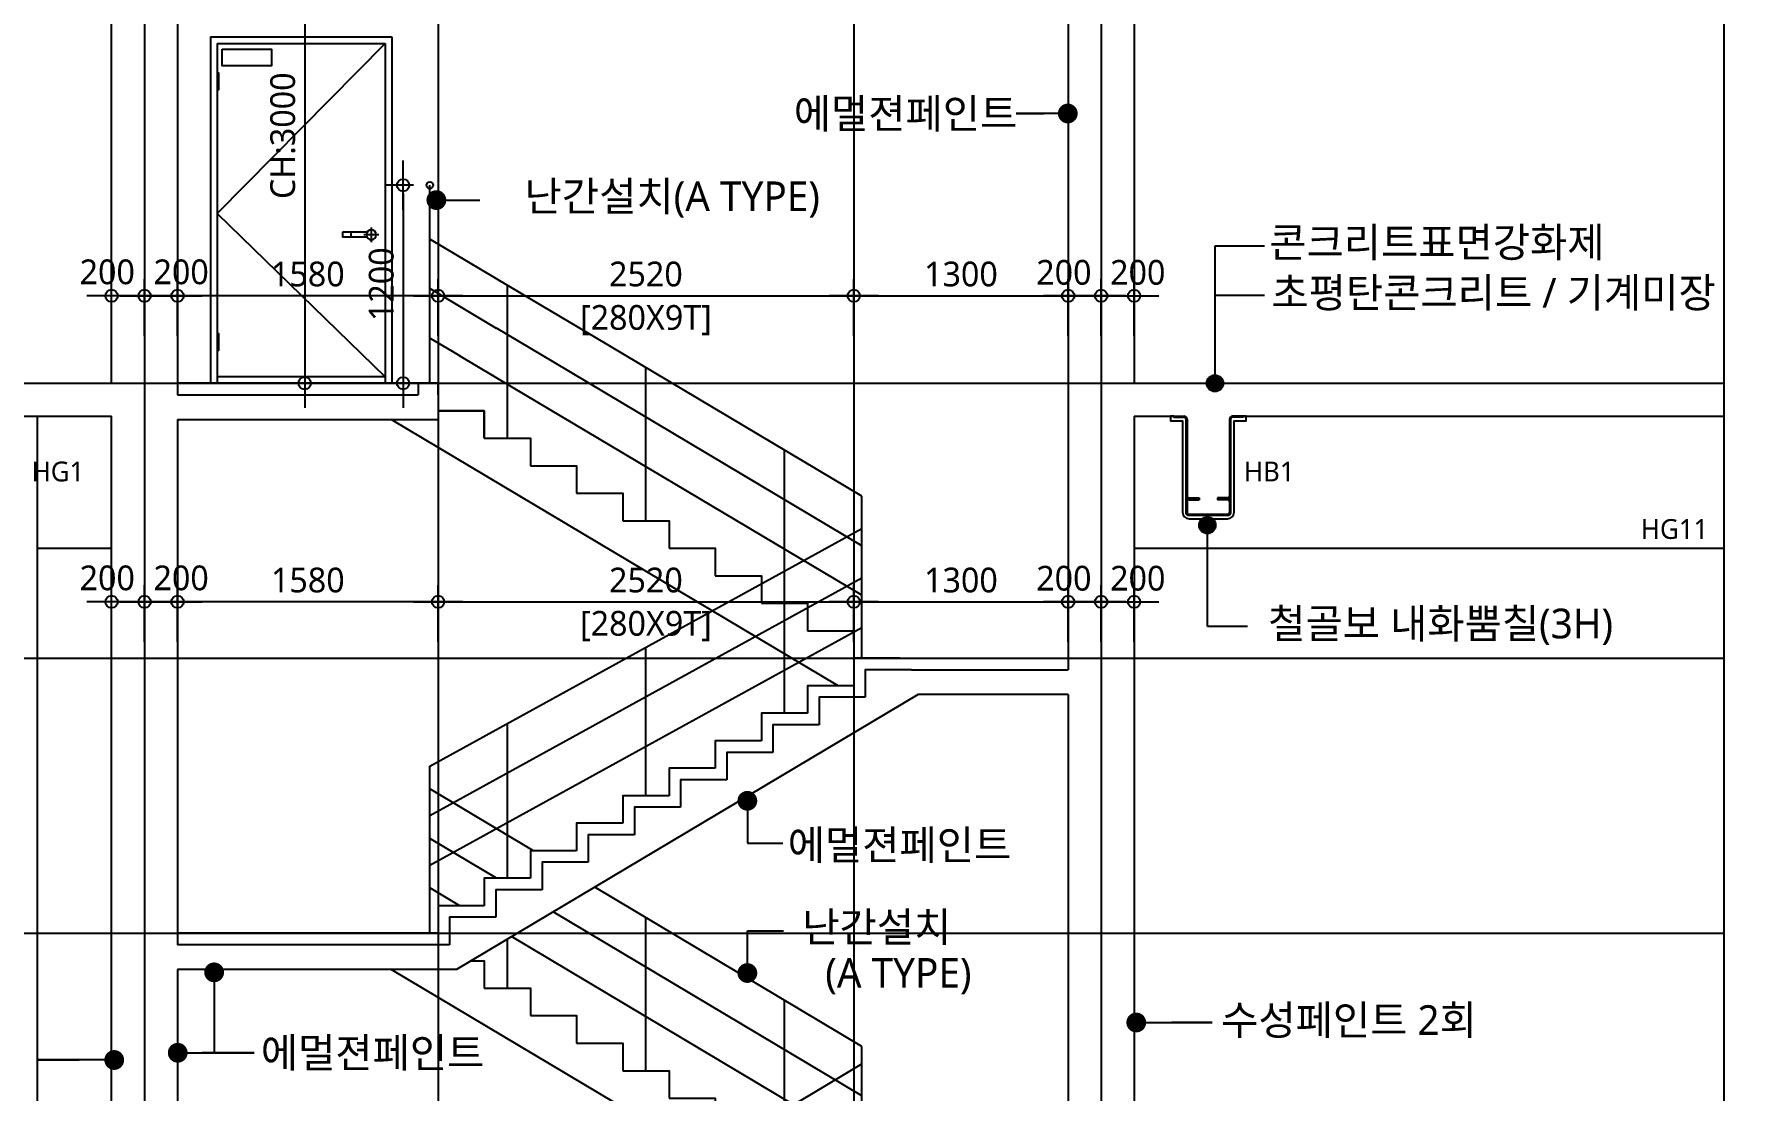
# Model space of a CAD drawing. Header units: millimetres. Extents: x -27671 to 122165, y 825 to 42056.
# Drawn here: x 100346 to 110677, y 21441 to 27847 of the extents above; entities that cross this region are included whole.
import ezdxf
from ezdxf.enums import TextEntityAlignment as Align

# ---------------------------------------------------------------- set-up
doc = ezdxf.new("R2010")
doc.units = ezdxf.units.MM
doc.header["$LTSCALE"] = 100
doc.header["$MEASUREMENT"] = 0
doc.header["$PDSIZE"] = -10
doc.linetypes.add('-HID', pattern=[2.5, 1.5, -1])
doc.linetypes.add('CEN', pattern=[62, 60, -1, 0, -1])
doc.layers.get('0').update_dxf_attribs({"linetype": 'CONTINUOUS'})
doc.layers.get('Defpoints').update_dxf_attribs({"color": 171, "linetype": 'CONTINUOUS'})
for name, color, linetype in [('CEN(ST)', 1, 'CEN'), ('center(창호)', 1, 'CEN'), ('CON', 2, 'CONTINUOUS'), ('DOOR', 4, 'CONTINUOUS'), ('DOOR-ELE', 252, 'CONTINUOUS'), ('ELE-6', 8, 'CONTINUOUS'), ('FIN', 8, 'CONTINUOUS'), ('FIN-1', 6, 'CONTINUOUS'), ('HAN', 9, 'CONTINUOUS'), ('HF', 3, 'CONTINUOUS'), ('LED', 7, 'CONTINUOUS'), ('NDIM', 7, 'CONTINUOUS'), ('OPEN', 1, '-HID'), ('SYM', 7, 'CONTINUOUS'), ('TEXT(MIN)', 7, 'CONTINUOUS'), ('TEXT(노트)', 7, 'CONTINUOUS'), ('WIPEOUT', 7, 'CONTINUOUS')]:
    doc.layers.add(name, color=color, linetype=linetype)
doc.styles.add('CGS', font='cgse', dxfattribs={"bigfont": 'cgs'})
doc.styles.add('나눔바른고딕', font='NanumBarunGothic.ttf')
doc.dimstyles.new('NDIM 1200', dxfattribs={"dimscale": 75, "dimtxt": 3, "dimasz": 1, "dimexe": 2, "dimexo": 2, "dimgap": 1, "dimtad": 1, "dimdec": 0, "dimdsep": 46, "dimtxsty": 'CGS', "dimblk": 'DOT0', "dimcen": 1, "dimdle": 8, "dimclrd": 256, "dimclre": 256, "dimclrt": 256, "dimadec": 0, "dimazin": 0, "dimtfac": 1, "dimtdec": 0, "dimtix": 1, "dimtmove": 2, "dimatfit": 3, "dimldrblk": 'DOT0', "dimfxl": 1, "dimtolj": 1, "dimtzin": 0, "dimlwd": -1, "dimlwe": -1, "dimarcsym": 0})

# ---------------------------------------------------------------- blocks, each defined once
blk = doc.blocks.new('A$Cf4a16f9c')
blk.add_wipeout([(0, 0), (1100, 0), (1100, 2100), (0, 2100)]).dxf.layer = 'WIPEOUT'
at = {"layer": 'center(창호)'}
for p, q in [((125, 945), (125, 855)), ((80, 900), (170, 900))]:
    blk.add_line(p, q, dxfattribs=at)
at = {"layer": 'DOOR', "ltscale": 1000}
for p, q in [((0, 2100), (0, 0)), ((1100, 2100), (0, 2100)), ((1100, 2100), (1100, 0)), ((40, 2060), (40, 0)), ((1060, 2060), (40, 2060)), ((1060, 2060), (1060, 0)), ((0, 0), (1100, 0)), ((40, 40), (1060, 40))]:
    blk.add_line(p, q, dxfattribs=at)
blk.add_circle((125, 900), 30, dxfattribs=at)
at = {"layer": 'DOOR-ELE', "ltscale": 1000}
for p, q in [((151, 915), (300, 915)), ((151, 885), (300, 885)), ((250, 915), (250, 885)), ((300, 915), (300, 885))]:
    blk.add_line(p, q, dxfattribs=at)
for points in [[(1030, 2025), (730, 2025), (730, 1925), (1030, 1925)], [(1060, 1780), (1050, 1780), (1050, 1880), (1060, 1880)], [(1060, 200), (1050, 200), (1050, 300), (1060, 300)]]:
    blk.add_lwpolyline(points, close=True, dxfattribs=at)
at = {"layer": 'OPEN', "ltscale": 700}
for p, q in [((40, 2060), (1060, 1030)), ((1060, 1030), (40, 40))]:
    blk.add_line(p, q, dxfattribs=at)
blk = doc.blocks.new('DOT0')
blk.add_line((-3, 0), (3, 0))
at = {"color": 6}
blk.add_circle((0, 0), 0.75, dxfattribs=at)
blk = doc.blocks.new('*D192')
at = {"layer": 'Defpoints', "color": 0, "ltscale": 0.4, "transparency": 16777216}
for p in [(101487, 28731), (101487, 25731), (101987, 25731)]:
    blk.add_point(p, dxfattribs=at)
at = {"layer": 'NDIM', "ltscale": 0.4, "transparency": 16777216}
for p, q in [((101587, 28731), (102087, 28731)), ((101987, 28681), (101987, 25781)), ((101587, 25731), (102087, 25731))]:
    blk.add_line(p, q, dxfattribs=at)
at = {"layer": 'NDIM', "ltscale": 0.4, "transparency": 16777216, "xscale": 50, "yscale": 50, "zscale": 50}
for p, rotation in [((101987, 28731), 90), ((101987, 25731), 270)]:
    blk.add_blockref('DOT0', p, dxfattribs=dict(at, rotation=rotation))
at = {"layer": 'NDIM', "ltscale": 0.4, "transparency": 16777216, "insert": (101855, 27231), "char_height": 150, "attachment_point": 5, "rotation": 90, "style": '나눔바른고딕'}
blk.add_mtext('\\A1;CH:3000', dxfattribs=at)
blk = doc.blocks.new('A$C7D425C14')
at = {"layer": 'CON', "ltscale": 10000}
for points in [[(2870, 8263), (2590, 8263), (2590, 8097)], [(2870, 8263), (3820, 8263)], [(3820, 8113), (2911, 8113), (111, 6447), (-1580, 6447)], [(2590, 8097), (2310, 8097), (2310, 7930)], [(2310, 7930), (2030, 7930), (2030, 7763)], [(2030, 7763), (1750, 7763), (1750, 7597)], [(1750, 7597), (1470, 7597), (1470, 7430)], [(1470, 7430), (1190, 7430), (1190, 7263)], [(1190, 7263), (910, 7263), (910, 7097)], [(910, 7097), (630, 7097), (630, 6930)], [(630, 6930), (350, 6930), (350, 6763)], [(350, 6763), (70, 6763), (70, 6597)], [(70, 6597), (-1580, 6597)], [(2870, 4930), (2590, 4930), (2590, 4763)], [(2870, 4930), (3820, 4930)], [(3820, 4780), (2911, 4780), (111, 3113), (-1580, 3113)], [(2590, 4763), (2310, 4763), (2310, 4597)], [(2310, 4597), (2030, 4597), (2030, 4430)], [(2030, 4430), (1750, 4430), (1750, 4263)], [(1750, 4263), (1470, 4263), (1470, 4097)], [(1470, 4097), (1190, 4097), (1190, 3930)], [(1190, 3930), (910, 3930), (910, 3763)], [(910, 3763), (630, 3763), (630, 3597)], [(630, 3597), (350, 3597), (350, 3430)], [(350, 3430), (70, 3430), (70, 3263)], [(70, 3263), (-1580, 3263)], [(2870, 1597), (2590, 1597), (2590, 1430)], [(2870, 1597), (3820, 1597)], [(3820, 1447), (2911, 1447), (111, -220), (-1580, -220)], [(2590, 1430), (2310, 1430), (2310, 1263)], [(2310, 1263), (2030, 1263), (2030, 1097)], [(2030, 1097), (1750, 1097), (1750, 930)], [(1750, 930), (1470, 930), (1470, 763)], [(1470, 763), (1190, 763), (1190, 597)], [(1190, 597), (910, 597), (910, 430)], [(910, 430), (630, 430), (630, 263)], [(630, 263), (350, 263), (350, 97)], [(350, 97), (70, 97), (70, -70)], [(70, -70), (-1580, -70)]]:
    blk.add_lwpolyline(points, dxfattribs=at)
at = {"layer": 'ELE-6', "ltscale": 10000}
for points in [[(-280, 10000), (0, 10000), (0, 9833)], [(0, 9833), (280, 9833), (280, 9667)], [(2426, 8167), (-284, 9780)], [(280, 9667), (560, 9667), (560, 9500)], [(560, 9500), (840, 9500), (840, 9333)], [(840, 9333), (1120, 9333), (1120, 9167)], [(1120, 9167), (1400, 9167), (1400, 9000)], [(1400, 9000), (1680, 9000), (1680, 8833)], [(1680, 8833), (1960, 8833), (1960, 8667)], [(1960, 8667), (2240, 8667), (2240, 8500)], [(2240, 8500), (2520, 8500), (2520, 8333)], [(2426, 4833), (-284, 6447)], [(201, 6500), (280, 6500), (280, 6333)], [(280, 6333), (560, 6333), (560, 6167)], [(560, 6167), (840, 6167), (840, 6000)], [(840, 6000), (1120, 6000), (1120, 5833)], [(1120, 5833), (1400, 5833), (1400, 5667)], [(1400, 5667), (1680, 5667), (1680, 5500)], [(1680, 5500), (1960, 5500), (1960, 5333)], [(1960, 5333), (2240, 5333), (2240, 5167)], [(2240, 5167), (2520, 5167), (2520, 5000)], [(2426, 1500), (-284, 3113)], [(201, 3167), (280, 3167), (280, 3000)], [(280, 3000), (560, 3000), (560, 2833)], [(560, 2833), (840, 2833), (840, 2667)], [(840, 2667), (1120, 2667), (1120, 2500)], [(1120, 2500), (1400, 2500), (1400, 2333)], [(1400, 2333), (1680, 2333), (1680, 2167)], [(1680, 2167), (1960, 2167), (1960, 2000)], [(1960, 2000), (2240, 2000), (2240, 1833)], [(2240, 1833), (2520, 1833), (2520, 1667)]]:
    blk.add_lwpolyline(points, dxfattribs=at)
at = {"layer": 'FIN-1', "ltscale": 10000}
for points in [[(2800, 8333), (2520, 8333), (2520, 8167)], [(2800, 8333), (3820, 8333)], [(2520, 8167), (2240, 8167), (2240, 8000)], [(2240, 8000), (1960, 8000), (1960, 7833)], [(1960, 7833), (1680, 7833), (1680, 7667)], [(1680, 7667), (1400, 7667), (1400, 7500)], [(1400, 7500), (1120, 7500), (1120, 7333)], [(1120, 7333), (840, 7333), (840, 7167)], [(840, 7167), (560, 7167), (560, 7000)], [(560, 7000), (280, 7000), (280, 6833)], [(280, 6833), (0, 6833), (0, 6667)], [(0, 6667), (-1580, 6667)], [(2800, 5000), (2520, 5000), (2520, 4833)], [(2800, 5000), (3820, 5000)], [(2520, 4833), (2240, 4833), (2240, 4667)], [(2240, 4667), (1960, 4667), (1960, 4500)], [(1960, 4500), (1680, 4500), (1680, 4333)], [(1680, 4333), (1400, 4333), (1400, 4167)], [(1400, 4167), (1120, 4167), (1120, 4000)], [(1120, 4000), (840, 4000), (840, 3833)], [(840, 3833), (560, 3833), (560, 3667)], [(560, 3667), (280, 3667), (280, 3500)], [(280, 3500), (0, 3500), (0, 3333)], [(0, 3333), (-1580, 3333)], [(2800, 1667), (2520, 1667), (2520, 1500)], [(2800, 1667), (3820, 1667)], [(2520, 1500), (2240, 1500), (2240, 1333)], [(2240, 1333), (1960, 1333), (1960, 1167)], [(1960, 1167), (1680, 1167), (1680, 1000)], [(1680, 1000), (1400, 1000), (1400, 833)], [(1400, 833), (1120, 833), (1120, 667)], [(1120, 667), (840, 667), (840, 500)], [(840, 500), (560, 500), (560, 333)], [(560, 333), (280, 333), (280, 167)], [(280, 167), (0, 167), (0, 0)], [(0, 0), (-1580, 0)]]:
    blk.add_lwpolyline(points, dxfattribs=at)
at = {"layer": 'HAN', "ltscale": 10000}
for p, q in [((-50, 10000), (-50, 10874)), ((579, 10500), (-50, 10874)), ((355, 10333), (-50, 10574)), ((420, 10333), (420, 10594)), ((131, 10167), (-50, 10274)), ((2570, 9315), (950, 10279)), ((2570, 9015), (698, 10129)), ((1260, 9167), (1260, 10094)), ((420, 9667), (420, 9964)), ((2570, 8715), (446, 9979)), ((2100, 8667), (2100, 9594)), ((2570, 8333), (2570, 9315)), ((-50, 7680), (2570, 9120)), ((-50, 7380), (2570, 8820)), ((2100, 8000), (2100, 8862)), ((-50, 7080), (2570, 8520)), ((1260, 7500), (1260, 8400)), ((420, 7000), (420, 7938)), ((-50, 6667), (-50, 7680)), ((579, 7167), (-50, 7541)), ((355, 7000), (-50, 7241)), ((420, 7000), (420, 7261)), ((131, 6833), (-50, 6941)), ((2570, 5981), (950, 6946)), ((2570, 5681), (698, 6796)), ((1260, 5833), (1260, 6761)), ((420, 6333), (420, 6630)), ((2570, 5381), (446, 6646)), ((2100, 5333), (2100, 6261)), ((2570, 5000), (2570, 5981)), ((-50, 4315), (2570, 5874)), ((2100, 4667), (2100, 5594)), ((-50, 4015), (2570, 5574)), ((-50, 3715), (2570, 5274)), ((1260, 4167), (1260, 5094)), ((420, 3667), (420, 4594)), ((-50, 3333), (-50, 4315)), ((579, 3833), (-50, 4208)), ((420, 3667), (420, 3928)), ((355, 3667), (-50, 3908)), ((131, 3500), (-50, 3608)), ((2570, 2648), (950, 3612)), ((2570, 2348), (698, 3462)), ((1260, 2500), (1260, 3428)), ((2570, 2048), (446, 3312)), ((420, 3000), (420, 3297)), ((2100, 2000), (2100, 2928)), ((2570, 1667), (2570, 2648)), ((-50, 981), (2570, 2541)), ((-50, 681), (2570, 2241)), ((2100, 1333), (2100, 2261)), ((-50, 381), (2570, 1941)), ((1260, 833), (1260, 1761)), ((420, 333), (420, 1261)), ((-50, 981), (-50, 0))]:
    blk.add_line(p, q, dxfattribs=at)
blk = doc.blocks.new('*D257')
at = {"layer": 'Defpoints', "color": 0, "ltscale": 0.4, "transparency": 16777216}
for p in [(100816, 26261), (100816, 25919), (101016, 25919)]:
    blk.add_point(p, dxfattribs=at)
at = {"layer": 'NDIM', "ltscale": 0.4, "transparency": 16777216}
for p, q in [((100816, 26019), (100816, 26361)), ((101016, 26019), (101016, 26361)), ((100966, 26261), (100866, 26261))]:
    blk.add_line(p, q, dxfattribs=at)
at = {"layer": 'NDIM', "ltscale": 0.4, "transparency": 16777216, "xscale": 50, "yscale": 50, "zscale": 50, "rotation": 180}
blk.add_blockref('DOT0', (100816, 26261), dxfattribs=at)
at = {"layer": 'NDIM', "ltscale": 0.4, "transparency": 16777216, "xscale": 50, "yscale": 50, "zscale": 50}
blk.add_blockref('DOT0', (101016, 26261), dxfattribs=at)
at = {"layer": 'NDIM', "ltscale": 0.4, "transparency": 16777216, "insert": (100790, 26405), "char_height": 150, "attachment_point": 5, "style": '나눔바른고딕'}
blk.add_mtext('\\A1;200', dxfattribs=at)
blk = doc.blocks.new('*D258')
at = {"layer": 'Defpoints', "color": 0, "ltscale": 0.4, "transparency": 16777216}
for p in [(101216, 26261), (101016, 25919), (101216, 25919)]:
    blk.add_point(p, dxfattribs=at)
at = {"layer": 'NDIM', "ltscale": 0.4, "transparency": 16777216}
for p, q in [((101016, 26019), (101016, 26361)), ((101216, 26019), (101216, 26361)), ((101066, 26261), (101166, 26261))]:
    blk.add_line(p, q, dxfattribs=at)
at = {"layer": 'NDIM', "ltscale": 0.4, "transparency": 16777216, "xscale": 50, "yscale": 50, "zscale": 50, "rotation": 180}
blk.add_blockref('DOT0', (101016, 26261), dxfattribs=at)
at = {"layer": 'NDIM', "ltscale": 0.4, "transparency": 16777216, "xscale": 50, "yscale": 50, "zscale": 50}
blk.add_blockref('DOT0', (101216, 26261), dxfattribs=at)
at = {"layer": 'NDIM', "ltscale": 0.4, "transparency": 16777216, "insert": (101238, 26405), "char_height": 150, "attachment_point": 5, "style": '나눔바른고딕'}
blk.add_mtext('\\A1;200', dxfattribs=at)
blk = doc.blocks.new('*D259')
at = {"layer": 'Defpoints', "color": 0, "ltscale": 0.4, "transparency": 16777216}
for p in [(101216, 26261), (101216, 25919), (102796, 25919)]:
    blk.add_point(p, dxfattribs=at)
at = {"layer": 'NDIM', "ltscale": 0.4, "transparency": 16777216}
for p, q in [((101216, 26019), (101216, 26361)), ((102796, 26019), (102796, 26361)), ((102746, 26261), (101266, 26261))]:
    blk.add_line(p, q, dxfattribs=at)
at = {"layer": 'NDIM', "ltscale": 0.4, "transparency": 16777216, "xscale": 50, "yscale": 50, "zscale": 50, "rotation": 180}
blk.add_blockref('DOT0', (101216, 26261), dxfattribs=at)
at = {"layer": 'NDIM', "ltscale": 0.4, "transparency": 16777216, "xscale": 50, "yscale": 50, "zscale": 50}
blk.add_blockref('DOT0', (102796, 26261), dxfattribs=at)
at = {"layer": 'NDIM', "ltscale": 0.4, "transparency": 16777216, "insert": (102006, 26392), "char_height": 150, "attachment_point": 5, "style": '나눔바른고딕'}
blk.add_mtext('\\A1;1580', dxfattribs=at)
blk = doc.blocks.new('*D260')
at = {"layer": 'Defpoints', "color": 0, "ltscale": 0.4, "transparency": 16777216}
for p in [(105316, 26261), (102796, 25919), (105316, 25919)]:
    blk.add_point(p, dxfattribs=at)
at = {"layer": 'NDIM', "ltscale": 0.4, "transparency": 16777216}
for p, q in [((102796, 26019), (102796, 26361)), ((105316, 26019), (105316, 26361)), ((102846, 26261), (105266, 26261))]:
    blk.add_line(p, q, dxfattribs=at)
at = {"layer": 'NDIM', "ltscale": 0.4, "transparency": 16777216, "xscale": 50, "yscale": 50, "zscale": 50, "rotation": 180}
blk.add_blockref('DOT0', (102796, 26261), dxfattribs=at)
at = {"layer": 'NDIM', "ltscale": 0.4, "transparency": 16777216, "xscale": 50, "yscale": 50, "zscale": 50}
blk.add_blockref('DOT0', (105316, 26261), dxfattribs=at)
at = {"layer": 'NDIM', "ltscale": 0.4, "transparency": 16777216, "char_height": 150, "attachment_point": 5, "style": '나눔바른고딕'}
for s, insert in [('\\A1;2520', (104056, 26392)), ('\\A1;[280X9T]', (104056, 26113))]:
    blk.add_mtext(s, dxfattribs=dict(at, insert=insert))
blk = doc.blocks.new('*D261')
at = {"layer": 'Defpoints', "color": 0, "ltscale": 0.4, "transparency": 16777216}
for p in [(106616, 26261), (105316, 25919), (106616, 25919)]:
    blk.add_point(p, dxfattribs=at)
at = {"layer": 'NDIM', "ltscale": 0.4, "transparency": 16777216}
for p, q in [((105316, 26019), (105316, 26361)), ((106616, 26019), (106616, 26361)), ((105366, 26261), (106566, 26261))]:
    blk.add_line(p, q, dxfattribs=at)
at = {"layer": 'NDIM', "ltscale": 0.4, "transparency": 16777216, "xscale": 50, "yscale": 50, "zscale": 50, "rotation": 180}
blk.add_blockref('DOT0', (105316, 26261), dxfattribs=at)
at = {"layer": 'NDIM', "ltscale": 0.4, "transparency": 16777216, "xscale": 50, "yscale": 50, "zscale": 50}
blk.add_blockref('DOT0', (106616, 26261), dxfattribs=at)
at = {"layer": 'NDIM', "ltscale": 0.4, "transparency": 16777216, "insert": (105966, 26392), "char_height": 150, "attachment_point": 5, "style": '나눔바른고딕'}
blk.add_mtext('\\A1;1300', dxfattribs=at)
blk = doc.blocks.new('*D262')
at = {"layer": 'Defpoints', "color": 0, "ltscale": 0.4, "transparency": 16777216}
for p in [(106616, 26261), (106616, 25919), (106816, 25919)]:
    blk.add_point(p, dxfattribs=at)
at = {"layer": 'NDIM', "ltscale": 0.4, "transparency": 16777216}
for p, q in [((106616, 26019), (106616, 26361)), ((106816, 26019), (106816, 26361)), ((106766, 26261), (106666, 26261))]:
    blk.add_line(p, q, dxfattribs=at)
at = {"layer": 'NDIM', "ltscale": 0.4, "transparency": 16777216, "xscale": 50, "yscale": 50, "zscale": 50, "rotation": 180}
blk.add_blockref('DOT0', (106616, 26261), dxfattribs=at)
at = {"layer": 'NDIM', "ltscale": 0.4, "transparency": 16777216, "xscale": 50, "yscale": 50, "zscale": 50}
blk.add_blockref('DOT0', (106816, 26261), dxfattribs=at)
at = {"layer": 'NDIM', "ltscale": 0.4, "transparency": 16777216, "insert": (106590, 26402), "char_height": 150, "attachment_point": 5, "style": '나눔바른고딕'}
blk.add_mtext('\\A1;200', dxfattribs=at)
blk = doc.blocks.new('*D263')
at = {"layer": 'Defpoints', "color": 0, "ltscale": 0.4, "transparency": 16777216}
for p in [(107016, 26261), (106816, 25919), (107016, 25919)]:
    blk.add_point(p, dxfattribs=at)
at = {"layer": 'NDIM', "ltscale": 0.4, "transparency": 16777216}
for p, q in [((106816, 26019), (106816, 26361)), ((107016, 26019), (107016, 26361)), ((106866, 26261), (106966, 26261))]:
    blk.add_line(p, q, dxfattribs=at)
at = {"layer": 'NDIM', "ltscale": 0.4, "transparency": 16777216, "xscale": 50, "yscale": 50, "zscale": 50, "rotation": 180}
blk.add_blockref('DOT0', (106816, 26261), dxfattribs=at)
at = {"layer": 'NDIM', "ltscale": 0.4, "transparency": 16777216, "xscale": 50, "yscale": 50, "zscale": 50}
blk.add_blockref('DOT0', (107016, 26261), dxfattribs=at)
at = {"layer": 'NDIM', "ltscale": 0.4, "transparency": 16777216, "insert": (107038, 26402), "char_height": 150, "attachment_point": 5, "style": '나눔바른고딕'}
blk.add_mtext('\\A1;200', dxfattribs=at)
blk = doc.blocks.new('*D264')
at = {"layer": 'Defpoints', "color": 0, "ltscale": 0.4, "transparency": 16777216}
for p in [(100816, 24406), (100816, 24064), (101016, 24064)]:
    blk.add_point(p, dxfattribs=at)
at = {"layer": 'NDIM', "ltscale": 0.4, "transparency": 16777216}
for p, q in [((100816, 24164), (100816, 24506)), ((101016, 24164), (101016, 24506)), ((100966, 24406), (100866, 24406))]:
    blk.add_line(p, q, dxfattribs=at)
at = {"layer": 'NDIM', "ltscale": 0.4, "transparency": 16777216, "xscale": 50, "yscale": 50, "zscale": 50, "rotation": 180}
blk.add_blockref('DOT0', (100816, 24406), dxfattribs=at)
at = {"layer": 'NDIM', "ltscale": 0.4, "transparency": 16777216, "xscale": 50, "yscale": 50, "zscale": 50}
blk.add_blockref('DOT0', (101016, 24406), dxfattribs=at)
at = {"layer": 'NDIM', "ltscale": 0.4, "transparency": 16777216, "insert": (100790, 24550), "char_height": 150, "attachment_point": 5, "style": '나눔바른고딕'}
blk.add_mtext('\\A1;200', dxfattribs=at)
blk = doc.blocks.new('*D265')
at = {"layer": 'Defpoints', "color": 0, "ltscale": 0.4, "transparency": 16777216}
for p in [(101216, 24406), (101016, 24064), (101216, 24064)]:
    blk.add_point(p, dxfattribs=at)
at = {"layer": 'NDIM', "ltscale": 0.4, "transparency": 16777216}
for p, q in [((101016, 24164), (101016, 24506)), ((101216, 24164), (101216, 24506)), ((101066, 24406), (101166, 24406))]:
    blk.add_line(p, q, dxfattribs=at)
at = {"layer": 'NDIM', "ltscale": 0.4, "transparency": 16777216, "xscale": 50, "yscale": 50, "zscale": 50, "rotation": 180}
blk.add_blockref('DOT0', (101016, 24406), dxfattribs=at)
at = {"layer": 'NDIM', "ltscale": 0.4, "transparency": 16777216, "xscale": 50, "yscale": 50, "zscale": 50}
blk.add_blockref('DOT0', (101216, 24406), dxfattribs=at)
at = {"layer": 'NDIM', "ltscale": 0.4, "transparency": 16777216, "insert": (101238, 24550), "char_height": 150, "attachment_point": 5, "style": '나눔바른고딕'}
blk.add_mtext('\\A1;200', dxfattribs=at)
blk = doc.blocks.new('*D266')
at = {"layer": 'Defpoints', "color": 0, "ltscale": 0.4, "transparency": 16777216}
for p in [(101216, 24406), (101216, 24064), (102796, 24064)]:
    blk.add_point(p, dxfattribs=at)
at = {"layer": 'NDIM', "ltscale": 0.4, "transparency": 16777216}
for p, q in [((101216, 24164), (101216, 24506)), ((102796, 24164), (102796, 24506)), ((102746, 24406), (101266, 24406))]:
    blk.add_line(p, q, dxfattribs=at)
at = {"layer": 'NDIM', "ltscale": 0.4, "transparency": 16777216, "xscale": 50, "yscale": 50, "zscale": 50, "rotation": 180}
blk.add_blockref('DOT0', (101216, 24406), dxfattribs=at)
at = {"layer": 'NDIM', "ltscale": 0.4, "transparency": 16777216, "xscale": 50, "yscale": 50, "zscale": 50}
blk.add_blockref('DOT0', (102796, 24406), dxfattribs=at)
at = {"layer": 'NDIM', "ltscale": 0.4, "transparency": 16777216, "insert": (102006, 24537), "char_height": 150, "attachment_point": 5, "style": '나눔바른고딕'}
blk.add_mtext('\\A1;1580', dxfattribs=at)
blk = doc.blocks.new('*D267')
at = {"layer": 'Defpoints', "color": 0, "ltscale": 0.4, "transparency": 16777216}
for p in [(105316, 24406), (102796, 24064), (105316, 24064)]:
    blk.add_point(p, dxfattribs=at)
at = {"layer": 'NDIM', "ltscale": 0.4, "transparency": 16777216}
for p, q in [((102796, 24164), (102796, 24506)), ((105316, 24164), (105316, 24506)), ((102846, 24406), (105266, 24406))]:
    blk.add_line(p, q, dxfattribs=at)
at = {"layer": 'NDIM', "ltscale": 0.4, "transparency": 16777216, "xscale": 50, "yscale": 50, "zscale": 50, "rotation": 180}
blk.add_blockref('DOT0', (102796, 24406), dxfattribs=at)
at = {"layer": 'NDIM', "ltscale": 0.4, "transparency": 16777216, "xscale": 50, "yscale": 50, "zscale": 50}
blk.add_blockref('DOT0', (105316, 24406), dxfattribs=at)
at = {"layer": 'NDIM', "ltscale": 0.4, "transparency": 16777216, "char_height": 150, "attachment_point": 5, "style": '나눔바른고딕'}
for s, insert in [('\\A1;2520', (104056, 24537)), ('\\A1;[280X9T]', (104056, 24259))]:
    blk.add_mtext(s, dxfattribs=dict(at, insert=insert))
blk = doc.blocks.new('*D268')
at = {"layer": 'Defpoints', "color": 0, "ltscale": 0.4, "transparency": 16777216}
for p in [(106616, 24406), (105316, 24064), (106616, 24064)]:
    blk.add_point(p, dxfattribs=at)
at = {"layer": 'NDIM', "ltscale": 0.4, "transparency": 16777216}
for p, q in [((105316, 24164), (105316, 24506)), ((106616, 24164), (106616, 24506)), ((105366, 24406), (106566, 24406))]:
    blk.add_line(p, q, dxfattribs=at)
at = {"layer": 'NDIM', "ltscale": 0.4, "transparency": 16777216, "xscale": 50, "yscale": 50, "zscale": 50, "rotation": 180}
blk.add_blockref('DOT0', (105316, 24406), dxfattribs=at)
at = {"layer": 'NDIM', "ltscale": 0.4, "transparency": 16777216, "xscale": 50, "yscale": 50, "zscale": 50}
blk.add_blockref('DOT0', (106616, 24406), dxfattribs=at)
at = {"layer": 'NDIM', "ltscale": 0.4, "transparency": 16777216, "insert": (105966, 24537), "char_height": 150, "attachment_point": 5, "style": '나눔바른고딕'}
blk.add_mtext('\\A1;1300', dxfattribs=at)
blk = doc.blocks.new('*D269')
at = {"layer": 'Defpoints', "color": 0, "ltscale": 0.4, "transparency": 16777216}
for p in [(106616, 24406), (106616, 24064), (106816, 24064)]:
    blk.add_point(p, dxfattribs=at)
at = {"layer": 'NDIM', "ltscale": 0.4, "transparency": 16777216}
for p, q in [((106616, 24164), (106616, 24506)), ((106816, 24164), (106816, 24506)), ((106766, 24406), (106666, 24406))]:
    blk.add_line(p, q, dxfattribs=at)
at = {"layer": 'NDIM', "ltscale": 0.4, "transparency": 16777216, "xscale": 50, "yscale": 50, "zscale": 50, "rotation": 180}
blk.add_blockref('DOT0', (106616, 24406), dxfattribs=at)
at = {"layer": 'NDIM', "ltscale": 0.4, "transparency": 16777216, "xscale": 50, "yscale": 50, "zscale": 50}
blk.add_blockref('DOT0', (106816, 24406), dxfattribs=at)
at = {"layer": 'NDIM', "ltscale": 0.4, "transparency": 16777216, "insert": (106590, 24548), "char_height": 150, "attachment_point": 5, "style": '나눔바른고딕'}
blk.add_mtext('\\A1;200', dxfattribs=at)
blk = doc.blocks.new('*D270')
at = {"layer": 'Defpoints', "color": 0, "ltscale": 0.4, "transparency": 16777216}
for p in [(107016, 24406), (106816, 24064), (107016, 24064)]:
    blk.add_point(p, dxfattribs=at)
at = {"layer": 'NDIM', "ltscale": 0.4, "transparency": 16777216}
for p, q in [((106816, 24164), (106816, 24506)), ((107016, 24164), (107016, 24506)), ((106866, 24406), (106966, 24406))]:
    blk.add_line(p, q, dxfattribs=at)
at = {"layer": 'NDIM', "ltscale": 0.4, "transparency": 16777216, "xscale": 50, "yscale": 50, "zscale": 50, "rotation": 180}
blk.add_blockref('DOT0', (106816, 24406), dxfattribs=at)
at = {"layer": 'NDIM', "ltscale": 0.4, "transparency": 16777216, "xscale": 50, "yscale": 50, "zscale": 50}
blk.add_blockref('DOT0', (107016, 24406), dxfattribs=at)
at = {"layer": 'NDIM', "ltscale": 0.4, "transparency": 16777216, "insert": (107038, 24548), "char_height": 150, "attachment_point": 5, "style": '나눔바른고딕'}
blk.add_mtext('\\A1;200', dxfattribs=at)
blk = doc.blocks.new('*U228')
at = {"layer": 'Defpoints'}
blk.add_point((0, 0), dxfattribs=at)
at = {"layer": 'HF'}
for p, q in [((-209, 0), (-147, 0)), ((-209, 0), (-209, -6)), ((209, 0), (147, 0)), ((209, 0), (209, -6)), ((-209, -6), (-147, -6)), ((-135, -18), (-135, -482)), ((-129, -18), (-129, -482)), ((129, -18), (129, -482)), ((135, -18), (135, -482)), ((209, -6), (147, -6)), ((-117, -494), (-55, -494)), ((-117, -500), (-55, -500)), ((-117, -506), (-55, -506)), ((-55, -494), (-55, -500)), ((-55, -500), (-55, -506)), ((117, -494), (55, -494)), ((55, -494), (55, -500)), ((117, -500), (55, -500)), ((55, -500), (55, -506)), ((117, -506), (55, -506)), ((-135, -518), (-135, -582)), ((-129, -518), (-129, -582)), ((-117, -594), (117, -594)), ((-117, -600), (117, -600)), ((129, -518), (129, -582)), ((135, -518), (135, -582))]:
    blk.add_line(p, q, dxfattribs=at)
for centre, radius, start, end in [((-147, -18), 18, 360, 450), ((147, -18), 18, 90, 180), ((-147, -18), 12, 360, 450), ((147, -18), 12, 90, 180), ((-117, -482), 18, 180, 270), ((-117, -518), 18, 90, 180), ((-117, -482), 12, 180, 270), ((-117, -518), 12, 90, 180), ((117, -482), 12, 270, 360), ((117, -482), 18, 270, 360), ((117, -518), 18, 0, 90), ((117, -518), 12, 0, 90), ((-117, -582), 18, 180, 270), ((-117, -582), 12, 180, 270), ((117, -582), 12, 270, 360), ((117, -582), 18, 270, 360)]:
    blk.add_arc(centre, radius, start, end, dxfattribs=at)
blk = doc.blocks.new('*D278')
at = {"layer": 'Defpoints', "color": 0, "ltscale": 0.4, "transparency": 16777216}
for p in [(102746, 26931), (102584, 25731), (102746, 25731)]:
    blk.add_point(p, dxfattribs=at)
at = {"layer": 'NDIM', "ltscale": 0.4, "transparency": 16777216}
for p, q in [((102646, 26931), (102484, 26931)), ((102584, 26881), (102584, 25781)), ((102646, 25731), (102484, 25731))]:
    blk.add_line(p, q, dxfattribs=at)
at = {"layer": 'NDIM', "ltscale": 0.4, "transparency": 16777216, "xscale": 50, "yscale": 50, "zscale": 50}
for p, rotation in [((102584, 26931), 90), ((102584, 25731), 270)]:
    blk.add_blockref('DOT0', p, dxfattribs=dict(at, rotation=rotation))
at = {"layer": 'NDIM', "ltscale": 0.4, "transparency": 16777216, "insert": (102452, 26331), "char_height": 150, "attachment_point": 5, "rotation": 90, "style": '나눔바른고딕'}
blk.add_mtext('\\A1;1200', dxfattribs=at)

msp = doc.modelspace()

# ---------------------------------------------------------------- hatches: boundary and pattern name
at = {"ltscale": 10000}
h = msp.add_hatch(color=256, dxfattribs=at)
h.dxf.hatch_style = 1
edge = h.paths.add_edge_path()
edge.add_arc((107506.1, 25730.6), 50, 0, 360)
h = msp.add_hatch(color=256, dxfattribs=at)
h.dxf.hatch_style = 1
edge = h.paths.add_edge_path()
edge.add_arc((107460.2, 24870), 50, 360, 720, ccw=False)

# ---------------------------------------------------------------- linework, layer by layer
msp.add_line((102745.9, 25730.6), (102745.9, 26930.6), dxfattribs=at)
msp.add_circle((102745.9, 26930.6), 20, dxfattribs=at)
at = {"layer": 'CEN(ST)', "ltscale": 10000}
for p, q in [((101015.9, 38730.6), (101015.9, 3518.1)), ((102795.9, 38730.6), (102795.9, 3518.1)), ((105315.9, 38730.6), (105315.9, 3730.6)), ((106815.9, 38730.6), (106815.9, 3518.1)), ((95949.4, 25730.6), (110594.2, 25730.6)), ((96118.6, 24063.9), (110594.2, 24063.9)), ((96118.6, 22397.2), (110594.2, 22397.2))]:
    msp.add_line(p, q, dxfattribs=at)
at = {"layer": 'CON', "ltscale": 10000}
for p, q in [((101215.9, 35330.6), (101215.9, 25660.6)), ((106615.9, 34280.6), (106615.9, 23993.9)), ((102795.9, 25730.6), (102795.9, 25510.6)), ((101215.9, 25660.6), (102675.9, 25660.6)), ((101215.9, 25510.6), (102795.9, 25510.6)), ((101215.9, 25510.6), (101215.9, 22327.2)), ((106615.9, 23843.9), (106615.9, 20660.6)), ((101215.9, 22177.2), (101215.9, 18993.9))]:
    msp.add_line(p, q, dxfattribs=at)
at = {"layer": 'CON', "ltscale": 0.1}
for p, q in [((96118.6, 25730.6), (100815.9, 25730.6)), ((107015.9, 25730.6), (110594.2, 25730.6))]:
    msp.add_line(p, q, dxfattribs=at)
for points in [[(100815.9, 25730.6), (100815.9, 35330.6), (100262.9, 35330.6)], [(107318.9, 35330.6), (107015.9, 35330.6), (107015.9, 25730.6)], [(100262.9, 25530.6), (100815.9, 25530.6)], [(100815.9, 15730.6), (100815.9, 25530.6)], [(107015.9, 25530.6), (107318.9, 25530.6)], [(107015.9, 25530.6), (107015.9, 15730.6)], [(107612.9, 25530.6), (110594.2, 25530.6)]]:
    msp.add_lwpolyline(points, dxfattribs=at)
at = {"layer": 'CON', "ltscale": 10000}
msp.add_lwpolyline([(102795.9, 25730.6), (102675.9, 25730.6), (102675.9, 25660.6)], dxfattribs=at)
at = {"layer": 'ELE-6', "ltscale": 10000}
msp.add_lwpolyline([(103075.9, 25397.2), (103075.9, 25563.9), (102795.9, 25563.9)], dxfattribs=at)
at = {"layer": 'FIN', "ltscale": 10000}
msp.add_lwpolyline([(107674.9, 25530.6), (107674.9, 25524.6), (107612.9, 25524.6, 0.4142136), (107600.9, 25512.6), (107600.9, 24948.6, -0.4142136), (107582.9, 24930.6), (107348.9, 24930.6, -0.4142136), (107330.9, 24948.6), (107330.9, 25512.6, 0.4142136), (107318.9, 25524.6), (107256.9, 25524.6), (107256.9, 25530.6), (107235.9, 25530.6), (107235.9, 25503.6), (107309.9, 25503.6), (107309.9, 24948.6, 0.4142136), (107348.9, 24909.6), (107582.9, 24909.6, 0.4142136), (107621.9, 24948.6), (107621.9, 25503.6), (107695.9, 25503.6), (107695.9, 25530.6)], format="xyb", close=True, dxfattribs=at)
at = {"layer": 'HAN', "ltscale": 10000}
for p, q in [((103745.7, 26009.7), (103374.6, 26230.6)), ((103493.7, 25859.7), (103150.6, 26063.9)), ((103215.9, 25694.3), (103215.9, 26063.9)), ((103241.7, 25709.7), (102926.6, 25897.2)), ((100365.9, 25530.6), (100365.9, 15730.6))]:
    msp.add_line(p, q, dxfattribs=at)
for points in [[(100365.9, 24730.6), (100815.9, 24730.6)], [(107015.9, 24730.6), (110594.2, 24730.6)]]:
    msp.add_lwpolyline(points, dxfattribs=at)
at = {"layer": 'LED', "ltscale": 10000}
for p, q in [((107806.1, 26561.4), (107506.1, 26561.4)), ((107506.1, 26561.4), (107506.1, 25730.6)), ((107806.1, 26263.6), (107506.1, 26263.6)), ((107460.2, 24256.9), (107460.2, 24870)), ((107703, 24256.9), (107460.2, 24256.9))]:
    msp.add_line(p, q, dxfattribs=at)
for centre in [(107506.1, 25730.6), (107460.2, 24870)]:
    msp.add_circle(centre, 50, dxfattribs=at)
at = {"layer": 'SYM', "ltscale": 10000}
msp.add_lwpolyline([(110594.2, 3462.5), (110594.2, 20015.1), (110511.7, 19994.8), (110676.7, 20116.3), (110594.2, 20096.1), (110594.2, 38880.6)], dxfattribs=at)

# ---------------------------------------------------------------- block references
at = {"layer": 'HF'}
msp.add_blockref('*U228', (107465.9, 25530.6), dxfattribs=at)

# ---------------------------------------------------------------- texts
at = {"layer": 'TEXT(MIN)', "style": '나눔바른고딕'}
for p in [(104952.4, 27365.8), (104915.5, 22932.7), (101721, 21672.6)]:
    msp.add_text('에멀젼페인트', height=180, dxfattribs=at).set_placement(p, align=Align.MIDDLE_LEFT)
for s, p in [('난간설치(A TYPE)', (105110.9, 26864)), ('콘크리트표면강화제', (109868, 26585.2)), ('콘크리트표면강화제', (109868, 26585.2)), ('초평탄콘크리트 / 기계미장', (110542.1, 26279.7)), ('초평탄콘크리트 / 기계미장', (110542.1, 26279.7)), ('난간설치', (105907.8, 22435)), ('(A TYPE)', (106030.1, 22157))]:
    msp.add_text(s, height=180, dxfattribs=at).set_placement(p, align=Align.MIDDLE_RIGHT)
for s, p in [('철골보 내화뿜칠(3H)', (109919.7, 24274.5)), ('수성페인트 2회', (109093.7, 21870.8))]:
    msp.add_text(s, height=180, rotation=360, dxfattribs=at).set_placement(p, align=Align.MIDDLE_RIGHT)
at = {"layer": 'TEXT(노트)', "style": '나눔바른고딕'}
for s, p in [('HG1', (100331.7, 25196.1)), ('HB1', (107681.7, 25196.1)), ('HG11', (110088.4, 24847.3))]:
    msp.add_text(s, height=120, dxfattribs=at).set_placement(p, align=Align.MIDDLE_LEFT)

# ---------------------------------------------------------------- dimensions: what is measured, and where the dimension line sits
at = {"layer": 'NDIM', "ltscale": 0.4}
for base, p1, p2, picture, middle in [((100815.9, 26260.6), (101015.9, 25918.8), (100815.9, 25918.8), '*D257', (100789.8, 26404.7)), ((106615.9, 26260.6), (106815.9, 25918.8), (106615.9, 25918.8), '*D262', (106589.8, 26402.4)), ((100815.9, 24405.7), (101015.9, 24063.9), (100815.9, 24063.9), '*D264', (100789.8, 24549.9)), ((106615.9, 24405.7), (106815.9, 24063.9), (106615.9, 24063.9), '*D269', (106589.8, 24547.6))]:
    dim = msp.add_linear_dim(base=base, p1=p1, p2=p2, angle=180, dimstyle='NDIM 1200', override={"dimscale": 50, "dimtxsty": '나눔바른고딕'}, dxfattribs=at)
    dim.commit()
    dim.dimension.update_dxf_attribs({"geometry": picture, "text_midpoint": middle, "dimtype": 160})
for base, p1, p2, picture, middle in [((105315.9, 26260.6), (102795.9, 25918.8), (105315.9, 25918.8), '*D260', (104055.9, 26260.6)), ((105315.9, 24405.7), (102795.9, 24063.9), (105315.9, 24063.9), '*D267', (104055.9, 24405.7))]:
    dim = msp.add_linear_dim(base=base, p1=p1, p2=p2, text='<>\\X[280X9T]', dimstyle='NDIM 1200', override={"dimscale": 50, "dimtxsty": '나눔바른고딕'}, dxfattribs=at)
    dim.commit()
    dim.dimension.update_dxf_attribs({"geometry": picture, "text_midpoint": middle})
for base, p1, p2, picture, middle in [((106615.9, 26260.6), (105315.9, 25918.8), (106615.9, 25918.8), '*D261', (105965.9, 26392.1)), ((106615.9, 24405.7), (105315.9, 24063.9), (106615.9, 24063.9), '*D268', (105965.9, 24537.3))]:
    dim = msp.add_linear_dim(base=base, p1=p1, p2=p2, dimstyle='NDIM 1200', override={"dimscale": 50, "dimtxsty": '나눔바른고딕'}, dxfattribs=at)
    dim.commit()
    dim.dimension.update_dxf_attribs({"geometry": picture, "text_midpoint": middle})
for base, p1, p2, picture, middle in [((107015.9, 26260.6), (106815.9, 25918.8), (107015.9, 25918.8), '*D263', (107038, 26402.4)), ((101215.9, 24405.7), (101015.9, 24063.9), (101215.9, 24063.9), '*D265', (101238, 24549.9)), ((107015.9, 24405.7), (106815.9, 24063.9), (107015.9, 24063.9), '*D270', (107038, 24547.6))]:
    dim = msp.add_linear_dim(base=base, p1=p1, p2=p2, dimstyle='NDIM 1200', override={"dimscale": 50, "dimtxsty": '나눔바른고딕'}, dxfattribs=at)
    dim.commit()
    dim.dimension.update_dxf_attribs({"geometry": picture, "text_midpoint": middle, "dimtype": 160})
dim = msp.add_linear_dim(base=(101215.9, 24405.7), p1=(102795.9, 24063.9), p2=(101215.9, 24063.9), angle=180, dimstyle='NDIM 1200', override={"dimscale": 50, "dimtxsty": '나눔바른고딕'}, dxfattribs=at)
dim.commit()
dim.dimension.update_dxf_attribs({"geometry": '*D266', "text_midpoint": (102005.9, 24537.2)})

# ---------------------------------------------------------------- leaders
at = {"layer": 'NDIM', "ltscale": 10000}
for points in [[(106613.8, 27365.8), (106301.6, 27365.8), (106468, 27365.8)], [(102785.4, 26841), (103048.8, 26841)], [(104671, 23199.9), (104671, 22944), (104885.3, 22944)], [(104671, 22156.1), (104671, 22412), (104890.8, 22412)], [(101438.1, 22160), (101438.1, 21672.6), (101645.2, 21672.6)], [(107028.8, 21856.1), (107489.5, 21856.1), (107242, 21856.1)], [(101217.4, 21672.6), (101681.4, 21672.6), (101363.1, 21672.6)], [(100832.4, 21628.8), (100371.7, 21628.8), (100619.2, 21628.8)]]:
    msp.add_leader(points, dimstyle='NDIM 1200', override={"dimscale": 120, "dimasz": 1, "dimgap": 1, "dimtad": 0, "dimldrblk": 'Dot'}, dxfattribs=at)

# ---------------------------------------------------------------- next in the draw order: block references
at = {"ltscale": 0.1, "xscale": -1}
msp.add_blockref('A$Cf4a16f9c', (102515.9, 25730.6), dxfattribs=at)

# ---------------------------------------------------------------- next in the draw order: linework, layer by layer
at = {"layer": 'FIN-1', "ltscale": 10000}
msp.add_lwpolyline([(102795.9, 25660.6), (102795.9, 25730.6), (101215.9, 25730.6)], dxfattribs=at)

# ---------------------------------------------------------------- next in the draw order: block references
at = {"ltscale": 10000}
msp.add_blockref('A$C7D425C14', (102795.9, 15730.6), dxfattribs=at)

# ---------------------------------------------------------------- next in the draw order: dimensions: what is measured, and where the dimension line sits
at = {"layer": 'NDIM', "ltscale": 0.4}
dim = msp.add_linear_dim(base=(101986.6, 25730.6), p1=(101486.6, 28730.6), p2=(101486.6, 25730.6), angle=270, text='CH:<>', dimstyle='NDIM 1200', override={"dimscale": 50, "dimtxsty": '나눔바른고딕'}, dxfattribs=at)
dim.commit()
dim.dimension.update_dxf_attribs({"geometry": '*D192', "text_midpoint": (101855.1, 27230.6)})
for base, p1, p2, angle, picture, middle in [((102583.6, 25730.6), (102745.9, 26930.6), (102745.9, 25730.6), 270, '*D278', (102452.1, 26330.6)), ((101215.9, 26260.6), (102795.9, 25918.8), (101215.9, 25918.8), 180, '*D259', (102005.9, 26392))]:
    dim = msp.add_linear_dim(base=base, p1=p1, p2=p2, angle=angle, dimstyle='NDIM 1200', override={"dimscale": 50, "dimtxsty": '나눔바른고딕'}, dxfattribs=at)
    dim.commit()
    dim.dimension.update_dxf_attribs({"geometry": picture, "text_midpoint": middle})
dim = msp.add_linear_dim(base=(101215.9, 26260.6), p1=(101015.9, 25918.8), p2=(101215.9, 25918.8), dimstyle='NDIM 1200', override={"dimscale": 50, "dimtxsty": '나눔바른고딕'}, dxfattribs=at)
dim.commit()
dim.dimension.update_dxf_attribs({"geometry": '*D258', "text_midpoint": (101238, 26404.7), "dimtype": 160})

doc.saveas('drawing.dxf')
